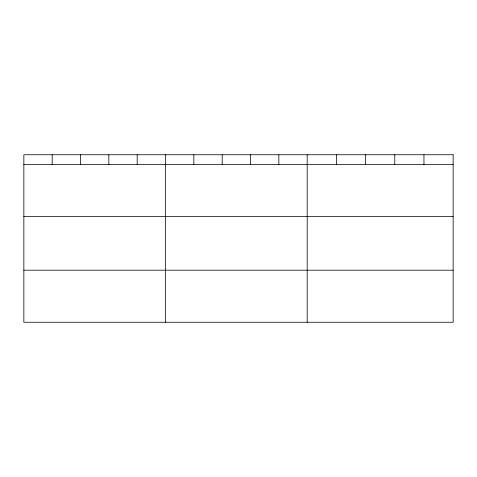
<?xml version="1.0" encoding="UTF-8"?>
<svg xmlns="http://www.w3.org/2000/svg" width="477" height="477" viewBox="0 0 477 477"><rect width="100%" height="100%" fill="white"/><g stroke="black" fill="none" stroke-linecap="round" stroke-linejoin="round"><path stroke-width="0.72" d="M23.85 164.476L453.15 164.476M23.85 216.546L453.15 216.546M23.85 270.191L453.15 270.191M423.958 154.745L423.958 164.476M394.765 154.745L394.765 164.476M365.573 154.745L365.573 164.476M336.38 154.745L336.38 164.476M307.188 154.745L307.188 322.255M278.854 154.745L278.854 164.476M250.52 154.745L250.52 164.476M222.187 154.745L222.187 164.476M193.853 154.745L193.853 164.476M165.519 154.745L165.519 322.255M137.185 154.745L137.185 164.476M108.851 154.745L108.851 164.476M80.518 154.745L80.518 164.476M52.184 154.745L52.184 164.476M453.15 154.745L23.85 154.745L23.85 322.255L453.15 322.255L453.15 154.745"/></g></svg>
